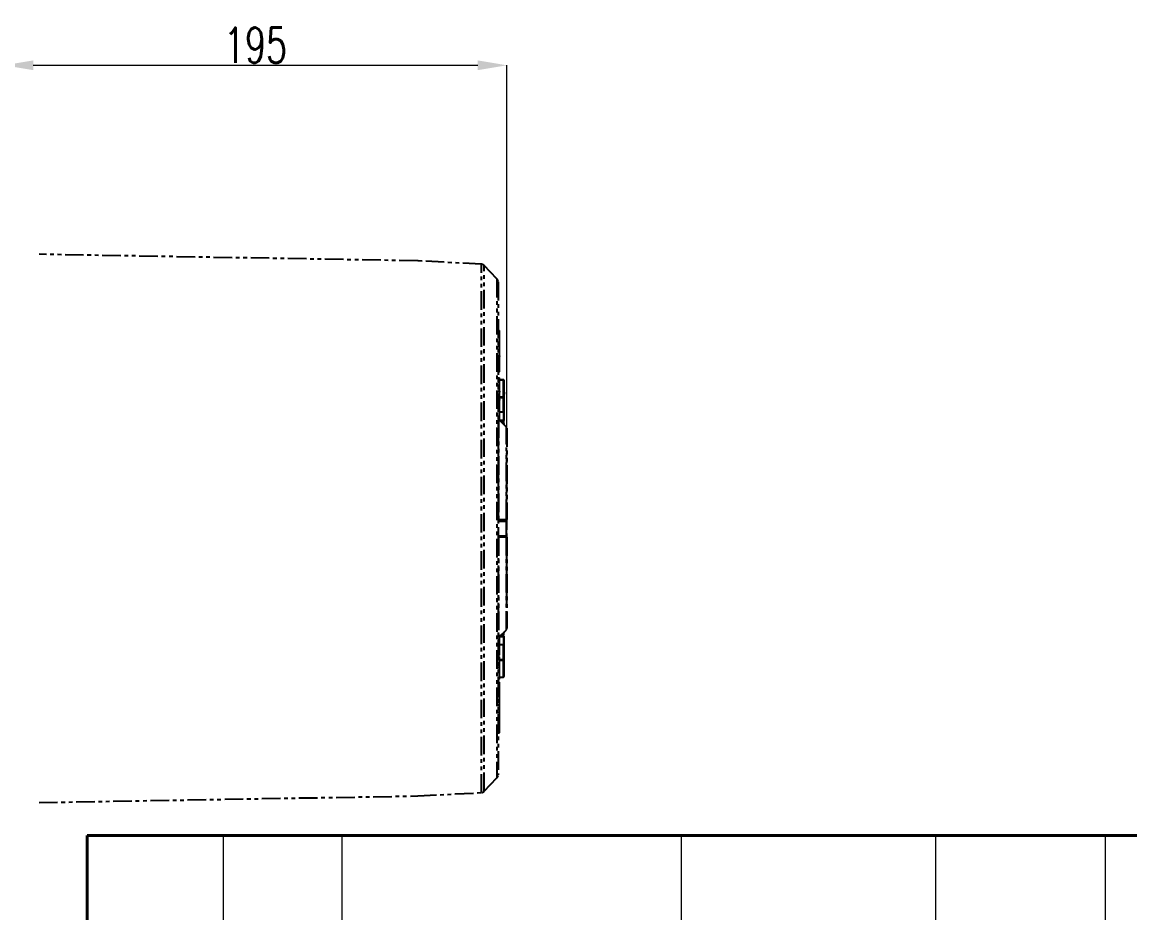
# Model space of a CAD drawing. Header units: millimetres. Extents: x 1953 to 4389, y 564 to 2287.
# Drawn here: x 3293.5 to 3672.3, y 828 to 1132.6 of the extents above; entities that cross this region are included whole.
import ezdxf

# ---------------------------------------------------------------- set-up
doc = ezdxf.new("R2010")
doc.units = ezdxf.units.MM
doc.linetypes.add('PHANTOM', pattern=[12.7, 6.35, -1.27, 1.27, -1.27, 1.27, -1.27])
for name, color, linetype, lineweight in [('AM_5', 3, 'Continuous', 25), ('AM_BOR', 7, 'Continuous', 50), ('粗实线', 7, 'Continuous', 40), ('细实线', 3, 'Continuous', 13)]:
    doc.layers.add(name, color=color, linetype=linetype, lineweight=lineweight)
doc.styles.add('SLDTEXTSTYLE1', font='txt.shx', dxfattribs={"width": 0.7, "bigfont": 'gbcbig.shx'})
doc.dimstyles.new('SLDDIMSTYLE12$0', dxfattribs={"dimtxt": 12, "dimasz": 10, "dimexe": 0, "dimexo": 0.0625, "dimgap": 0.875, "dimtad": 1, "dimdec": 1, "dimlfac": 1.8, "dimrnd": 1e-09, "dimzin": 12, "dimdsep": 46, "dimtxsty": 'SLDTEXTSTYLE1', "dimcen": 0.09, "dimdle": 8.16, "dimclrd": 3, "dimclre": 3, "dimadec": 0, "dimazin": 3, "dimtfac": 1, "dimtdec": 1, "dimtofl": 0, "dimtmove": 0, "dimatfit": 3, "dimfxl": 0, "dimfrac": 2, "dimtolj": 1, "dimlwd": 5, "dimlwe": 5, "dimarcsym": 0})

# ---------------------------------------------------------------- blocks, each defined once
blk = doc.blocks.new('*D55')
at = {"layer": 'AM_5', "color": 3, "lineweight": 5, "transparency": 16777216}
blk.add_line((3287.3, 1071), (3287.3, 1117.87), dxfattribs=at)
at = {"layer": 'AM_5', "color": 3, "linetype": 'Continuous', "lineweight": 5, "transparency": 16777216}
for p, q in [((3297.3, 1117.87), (3449.3, 1117.87)), ((3459.3, 993.85), (3459.3, 1117.87))]:
    blk.add_line(p, q, dxfattribs=at)
at = {"layer": 'AM_5', "color": 3, "transparency": 16777216}
for points in [[(3297.3, 1119.54), (3297.3, 1116.21), (3287.3, 1117.87)], [(3449.3, 1119.54), (3449.3, 1116.21), (3459.3, 1117.87)]]:
    blk.add_solid(points, dxfattribs=at)
at = {"layer": 'Defpoints', "color": 0, "transparency": 16777216}
for p in [(3459.3, 1117.87), (3287.3, 1070.94), (3459.3, 993.79)]:
    blk.add_point(p, dxfattribs=at)
at = {"layer": 'AM_5', "color": 0, "transparency": 16777216, "insert": (3373.3, 1124.75), "char_height": 12, "attachment_point": 5, "style": 'SLDTEXTSTYLE1'}
blk.add_mtext('\\A1;195', dxfattribs=at)
blk = doc.blocks.new('rA3')
at = {"layer": '粗实线'}
for p, q in [((568.384, 174.26), (568.384, 129.26)), ((748.384, 174.26), (568.384, 174.26))]:
    blk.add_line(p, q, dxfattribs=at)
at = {"layer": '细实线'}
for p, q in [((576.384, 174.26), (576.384, 149.26)), ((583.384, 174.26), (583.384, 149.26)), ((603.384, 174.26), (603.384, 149.26)), ((618.384, 174.26), (618.384, 149.26)), ((628.384, 174.26), (628.384, 129.26))]:
    blk.add_line(p, q, dxfattribs=at)

msp = doc.modelspace()

# ---------------------------------------------------------------- linework, layer by layer
at = {"color": 7, "linetype": 'PHANTOM', "lineweight": 25}
for p, q in [((3428.827, 1050.973), (3299.301, 1053.234)), ((3450.555, 1049.835), (3428.827, 1050.973)), ((3455.889, 1044.813), (3451.565, 1049.369)), ((3456.301, 1027.184), (3456.801, 1027.184)), ((3456.301, 1026.673), (3456.801, 1026.673)), ((3456.801, 1026.673), (3456.801, 1027.184)), ((3456.801, 1025.844), (3456.801, 1026.673)), ((3456.301, 1025.844), (3456.801, 1025.844)), ((3456.301, 1025.78), (3456.801, 1025.78)), ((3456.301, 1024.886), (3456.801, 1024.886)), ((3456.301, 1022.972), (3456.801, 1022.972)), ((3456.801, 1024.886), (3456.801, 1025.78)), ((3456.801, 1021.95), (3456.801, 1022.972)), ((3456.301, 1021.95), (3456.801, 1021.95)), ((3456.301, 1021.823), (3456.801, 1021.823)), ((3456.801, 1022.078), (3456.801, 1022.073)), ((3456.801, 1021.823), (3456.801, 1021.95)), ((3456.801, 1018.504), (3456.801, 1021.823)), ((3456.301, 1018.504), (3456.801, 1018.504)), ((3456.301, 1017.483), (3456.801, 1017.483)), ((3456.301, 1017.355), (3456.801, 1017.355)), ((3456.801, 1017.483), (3456.801, 1018.504)), ((3456.801, 1017.355), (3456.801, 1017.483)), ((3456.801, 1014.866), (3456.801, 1017.355)), ((3456.301, 1014.866), (3456.801, 1014.866)), ((3456.301, 1013.845), (3456.801, 1013.845)), ((3456.301, 1013.079), (3456.801, 1013.079)), ((3456.801, 1013.845), (3456.801, 1014.866)), ((3456.801, 1013.079), (3456.801, 1013.845)), ((3456.301, 1010.973), (3456.801, 1010.973)), ((3456.301, 1010.079), (3456.801, 1010.079)), ((3456.301, 1009.568), (3456.801, 1009.568)), ((3456.301, 1008.483), (3456.801, 1008.483)), ((3456.301, 1008.292), (3456.801, 1008.292)), ((3456.301, 1008.228), (3456.801, 1008.228)), ((3456.801, 1010.079), (3456.801, 1010.973)), ((3458.1, 1010.344), (3456.801, 1010.344)), ((3456.801, 1010.309), (3458.1, 1010.309)), ((3456.801, 1008.483), (3456.801, 1009.568)), ((3456.801, 1008.292), (3456.801, 1008.483)), ((3456.801, 1006.377), (3456.801, 1008.228)), ((3456.301, 1006.377), (3456.801, 1006.377)), ((3456.301, 1005.42), (3456.801, 1005.42)), ((3456.301, 1005.228), (3456.801, 1005.228)), ((3456.801, 1005.42), (3456.801, 1006.377)), ((3456.801, 1005.228), (3456.801, 1005.42)), ((3456.801, 1003.633), (3456.801, 1005.228)), ((3456.801, 1004.528), (3458.1, 1004.528)), ((3456.801, 1004.275), (3458.1, 1004.275)), ((3458.1, 999.342), (3458.1, 1004.275)), ((3458.3, 1006.119), (3458.3, 1005.354)), ((3458.3, 999.484), (3458.3, 1004.416)), ((3456.301, 1003.633), (3456.801, 1003.633)), ((3456.301, 1002.675), (3456.801, 1002.675)), ((3456.801, 1002.484), (3456.301, 1002.484)), ((3456.301, 1002.356), (3456.801, 1002.356)), ((3456.301, 1002.229), (3456.801, 1002.229)), ((3456.301, 1001.654), (3456.801, 1001.654)), ((3456.801, 1002.675), (3456.801, 1003.633)), ((3456.801, 1002.484), (3456.801, 1002.675)), ((3456.801, 1002.356), (3456.801, 1002.484)), ((3456.801, 1002.292), (3456.801, 1002.356)), ((3456.801, 1002.229), (3456.801, 1002.292)), ((3456.801, 1001.654), (3456.801, 1002.229)), ((3456.301, 997.059), (3456.801, 997.059)), ((3459.154, 994.14), (3456.447, 996.847)), ((3456.555, 996.74), (3456.801, 996.74)), ((3456.801, 999.342), (3458.1, 999.342)), ((3456.801, 996.74), (3456.801, 997.059)), ((3458.1, 996.418), (3456.877, 996.418)), ((3457.13, 996.164), (3458.1, 996.164)), ((3457.134, 996.161), (3458.1, 996.161)), ((3457.497, 995.797), (3457.497, 996.161)), ((3457.5, 995.794), (3457.5, 996.161)), ((3458.1, 996.161), (3458.1, 996.164)), ((3459.261, 988.126), (3459.237, 988.053)), ((3459.255, 988.094), (3459.273, 988.157)), ((3459.277, 988.169), (3459.284, 988.193)), ((3456.447, 962.522), (3459.154, 962.525)), ((3459.154, 962.525), (3459.154, 963.008)), ((3456.801, 961.994), (3458.801, 961.994)), ((3459.154, 956.463), (3456.447, 956.465)), ((3456.68, 956.964), (3456.801, 956.994)), ((3456.801, 956.994), (3458.801, 956.994)), ((3459.154, 955.532), (3459.154, 956.463)), ((3459.284, 933.645), (3459.294, 933.647)), ((3459.237, 930.934), (3459.261, 930.862)), ((3459.273, 930.831), (3459.255, 930.894)), ((3459.301, 930.649), (3459.276, 930.824)), ((3459.284, 930.795), (3459.277, 930.819)), ((3456.447, 922.14), (3459.154, 924.847)), ((3456.301, 921.569), (3456.801, 921.569)), ((3456.801, 921.569), (3456.801, 922.494)), ((3456.801, 920.424), (3456.801, 921.569)), ((3456.876, 922.569), (3458.1, 922.569)), ((3458.1, 922.823), (3457.13, 922.823)), ((3458.1, 922.826), (3457.133, 922.826)), ((3457.497, 922.826), (3457.497, 923.19)), ((3457.5, 922.826), (3457.5, 923.193)), ((3458.1, 922.823), (3458.1, 922.826)), ((3458.185, 922.686), (3458.403, 924.096)), ((3456.301, 920.424), (3456.801, 920.424)), ((3456.801, 917.406), (3456.301, 917.406)), ((3456.801, 917.406), (3456.801, 920.424)), ((3458.1, 919.645), (3456.801, 919.645)), ((3458.1, 914.712), (3458.1, 919.645)), ((3458.3, 914.57), (3458.3, 919.503)), ((3456.301, 916.118), (3456.801, 916.118)), ((3456.301, 915.592), (3456.801, 915.592)), ((3456.301, 914.746), (3456.801, 914.746)), ((3456.801, 914.746), (3456.801, 915.592)), ((3456.801, 912.07), (3456.801, 914.746)), ((3456.801, 914.712), (3458.1, 914.712)), ((3456.801, 914.459), (3458.1, 914.459)), ((3458.3, 911.432), (3458.3, 914.57)), ((3456.301, 912.07), (3456.801, 912.07)), ((3458.3, 908.843), (3458.3, 911.432)), ((3456.301, 907.886), (3456.801, 907.886)), ((3456.301, 906.925), (3456.801, 906.925)), ((3456.301, 905.783), (3456.801, 905.783)), ((3456.801, 908.677), (3458.1, 908.677)), ((3456.801, 908.643), (3458.1, 908.643)), ((3456.801, 903.321), (3456.801, 905.783)), ((3456.301, 903.321), (3456.801, 903.321)), ((3456.301, 902.177), (3456.801, 902.177)), ((3456.801, 902.177), (3456.801, 903.321)), ((3456.801, 899.158), (3456.801, 902.177)), ((3456.301, 899.158), (3456.801, 899.158)), ((3456.301, 897.88), (3456.801, 897.88)), ((3456.301, 896.635), (3456.801, 896.635)), ((3456.301, 893.227), (3456.801, 893.227)), ((3456.801, 889.614), (3456.801, 893.227)), ((3456.301, 889.614), (3456.801, 889.614)), ((3451.565, 869.618), (3455.889, 874.175)), ((3299.301, 865.753), (3428.827, 868.014)), ((3428.827, 868.014), (3450.555, 869.153))]:
    msp.add_line(p, q, dxfattribs=at)
at = {"color": 7, "linetype": 'PHANTOM', "lineweight": 25, "flags": 128}
for points in [[(3450.555, 869.153), (3450.555, 869.161), (3450.555, 869.414), (3450.555, 870.015), (3450.555, 870.964), (3450.555, 872.256), (3450.555, 873.886), (3450.555, 875.848), (3450.555, 878.135), (3450.555, 880.737), (3450.555, 883.644), (3450.556, 886.846), (3450.556, 890.329), (3450.556, 894.081), (3450.556, 898.086), (3450.556, 902.33), (3450.556, 906.795), (3450.556, 911.464), (3450.556, 916.32), (3450.556, 921.343), (3450.556, 926.514), (3450.556, 931.813), (3450.556, 937.219), (3450.556, 942.712), (3450.556, 948.269), (3450.556, 953.871), (3450.556, 959.494), (3450.556, 965.117), (3450.556, 970.718), (3450.556, 976.276), (3450.556, 981.768), (3450.556, 987.175), (3450.556, 992.474), (3450.556, 997.645), (3450.556, 1002.668), (3450.556, 1007.523), (3450.556, 1012.193), (3450.556, 1016.658), (3450.556, 1020.901), (3450.556, 1024.907), (3450.556, 1028.658), (3450.556, 1032.141), (3450.555, 1035.343), (3450.555, 1038.251), (3450.555, 1040.853), (3450.555, 1043.139), (3450.555, 1045.101), (3450.555, 1046.732), (3450.555, 1048.024), (3450.555, 1048.972), (3450.555, 1049.574), (3450.555, 1049.826), (3450.555, 1049.835)], [(3451.565, 869.618), (3451.565, 869.63), (3451.565, 869.902), (3451.565, 870.536), (3451.565, 871.527), (3451.565, 872.872), (3451.565, 874.566), (3451.565, 876.602), (3451.565, 878.972), (3451.565, 881.666), (3451.565, 884.673), (3451.565, 887.981), (3451.565, 891.577), (3451.565, 895.447), (3451.565, 899.574), (3451.565, 903.943), (3451.565, 908.535), (3451.565, 913.332), (3451.565, 918.315), (3451.565, 923.464), (3451.565, 928.758), (3451.565, 934.176), (3451.565, 939.696), (3451.565, 945.295), (3451.565, 950.952), (3451.565, 956.643), (3451.565, 962.345), (3451.565, 968.036), (3451.565, 973.692), (3451.565, 979.292), (3451.565, 984.811), (3451.565, 990.229), (3451.565, 995.523), (3451.565, 1000.672), (3451.565, 1005.655), (3451.565, 1010.453), (3451.565, 1015.045), (3451.565, 1019.413), (3451.565, 1023.541), (3451.565, 1027.41), (3451.565, 1031.007), (3451.565, 1034.315), (3451.565, 1037.322), (3451.565, 1040.016), (3451.565, 1042.385), (3451.565, 1044.421), (3451.565, 1046.115), (3451.565, 1047.461), (3451.565, 1048.452), (3451.565, 1049.085), (3451.565, 1049.358), (3451.565, 1049.369)], [(3455.889, 1044.813), (3455.889, 1044.805), (3455.889, 1044.552), (3455.889, 1043.94), (3455.889, 1042.973), (3455.889, 1041.654), (3455.889, 1039.99), (3455.889, 1037.987), (3455.889, 1035.653), (3455.889, 1032.999), (3455.889, 1030.035), (3455.889, 1026.775), (3455.889, 1023.231), (3455.889, 1019.419), (3455.889, 1015.354), (3455.889, 1011.055), (3455.889, 1006.538), (3455.889, 1001.823), (3455.889, 996.931), (3455.889, 991.88), (3455.889, 986.693), (3455.889, 981.392), (3455.889, 975.999), (3455.889, 970.536), (3455.889, 965.026), (3455.889, 959.494), (3455.889, 953.961), (3455.889, 948.452), (3455.889, 942.989), (3455.889, 937.595), (3455.889, 932.294), (3455.889, 927.107), (3455.889, 922.057), (3455.889, 917.164), (3455.889, 912.449), (3455.889, 907.933), (3455.889, 903.633), (3455.889, 899.569), (3455.889, 895.757), (3455.889, 892.213), (3455.889, 888.952), (3455.889, 885.989), (3455.889, 883.334), (3455.889, 881.001), (3455.889, 878.997), (3455.889, 877.333), (3455.889, 876.015), (3455.889, 875.048), (3455.889, 874.436), (3455.889, 874.182), (3455.889, 874.175)], [(3458.1, 1010.309), (3458.1, 1010.326), (3458.1, 1010.338), (3458.1, 1010.343), (3458.1, 1010.344)], [(3458.1, 1004.528), (3458.1, 1005.366), (3458.1, 1006.175), (3458.1, 1006.952), (3458.1, 1007.696), (3458.1, 1008.406), (3458.1, 1009.079), (3458.1, 1009.714), (3458.1, 1010.309)], [(3458.1, 1004.528), (3458.139, 1004.526), (3458.177, 1004.52), (3458.212, 1004.509), (3458.242, 1004.495), (3458.267, 1004.478), (3458.285, 1004.459), (3458.297, 1004.438), (3458.3, 1004.416)], [(3458.1, 1004.275), (3458.1, 1004.301), (3458.1, 1004.331), (3458.1, 1004.363), (3458.1, 1004.397), (3458.1, 1004.431), (3458.1, 1004.465), (3458.1, 1004.498), (3458.1, 1004.528)], [(3456.447, 996.847), (3456.447, 996.766), (3456.447, 996.323), (3456.447, 995.5), (3456.447, 994.305), (3456.447, 992.75), (3456.447, 990.852), (3456.447, 988.63), (3456.447, 986.106), (3456.447, 983.308), (3456.447, 980.264), (3456.447, 977.005), (3456.447, 973.565), (3456.447, 969.98), (3456.447, 966.286), (3456.447, 962.522)], [(3458.1, 999.342), (3458.1, 999.044), (3458.1, 998.715), (3458.1, 998.359), (3458.1, 997.984), (3458.1, 997.595), (3458.1, 997.2), (3458.1, 996.805), (3458.1, 996.418)], [(3458.1, 996.223), (3458.1, 996.242), (3458.1, 996.264), (3458.1, 996.288), (3458.1, 996.313), (3458.1, 996.339), (3458.1, 996.365), (3458.1, 996.392), (3458.1, 996.418)], [(3458.1, 996.164), (3458.1, 996.166), (3458.1, 996.169), (3458.1, 996.174), (3458.1, 996.18), (3458.1, 996.189), (3458.1, 996.199), (3458.1, 996.21), (3458.1, 996.223)], [(3458.404, 994.89), (3458.265, 996.03), (3458.237, 996.215)], [(3459.154, 963.008), (3459.154, 965.99), (3459.154, 969.388), (3459.154, 972.686), (3459.154, 975.849), (3459.154, 978.846), (3459.154, 981.645), (3459.154, 984.219), (3459.154, 986.54), (3459.154, 988.586), (3459.154, 990.335), (3459.154, 991.769), (3459.154, 992.875), (3459.154, 993.64), (3459.154, 994.058), (3459.154, 994.14)], [(3459.012, 962.04), (3459.012, 959.494), (3459.012, 956.946)], [(3456.447, 956.465), (3456.447, 952.701), (3456.447, 949.008), (3456.447, 945.423), (3456.447, 941.983), (3456.447, 938.724), (3456.447, 935.68), (3456.447, 932.881), (3456.447, 930.358), (3456.447, 928.136), (3456.447, 926.237), (3456.447, 924.682), (3456.447, 923.487), (3456.447, 922.664), (3456.447, 922.222), (3456.447, 922.14)], [(3459.154, 924.847), (3459.154, 924.93), (3459.154, 925.347), (3459.154, 926.112), (3459.154, 927.218), (3459.154, 928.653), (3459.154, 930.402), (3459.154, 932.448), (3459.154, 934.769), (3459.154, 937.342), (3459.154, 940.142), (3459.154, 943.138), (3459.154, 946.302), (3459.154, 949.599), (3459.154, 952.998), (3459.154, 955.532)], [(3458.1, 922.764), (3458.1, 922.777), (3458.1, 922.788), (3458.1, 922.798), (3458.1, 922.806), (3458.1, 922.813), (3458.1, 922.818), (3458.1, 922.821), (3458.1, 922.823)], [(3458.1, 922.569), (3458.1, 922.595), (3458.1, 922.621), (3458.1, 922.648), (3458.1, 922.674), (3458.1, 922.699), (3458.1, 922.722), (3458.1, 922.744), (3458.1, 922.764)], [(3458.1, 922.569), (3458.1, 922.182), (3458.1, 921.787), (3458.1, 921.391), (3458.1, 921.003), (3458.1, 920.627), (3458.1, 920.272), (3458.1, 919.942), (3458.1, 919.645)], [(3458.1, 914.459), (3458.1, 914.489), (3458.1, 914.521), (3458.1, 914.555), (3458.1, 914.59), (3458.1, 914.623), (3458.1, 914.656), (3458.1, 914.686), (3458.1, 914.712)], [(3458.1, 914.459), (3458.139, 914.461), (3458.177, 914.467), (3458.212, 914.477), (3458.242, 914.491), (3458.267, 914.508), (3458.285, 914.528), (3458.297, 914.549), (3458.3, 914.57)], [(3458.1, 908.677), (3458.1, 909.273), (3458.1, 909.908), (3458.1, 910.581), (3458.1, 911.291), (3458.1, 912.035), (3458.1, 912.812), (3458.1, 913.621), (3458.1, 914.459)], [(3458.1, 908.702), (3458.1, 908.679), (3458.1, 908.662), (3458.1, 908.65), (3458.1, 908.644), (3458.1, 908.643)], [(3458.1, 908.643), (3458.1, 908.644), (3458.1, 908.649), (3458.1, 908.66), (3458.1, 908.677)]]:
    msp.add_lwpolyline(points, dxfattribs=at)
at = {"color": 7, "linetype": 'PHANTOM', "lineweight": 25}
for centre, radius, start, end in [((3458.116, 1010.125), 0.185, 5.85572, 94.84996), ((3458.125, 1004.451), 0.179, 261.95044, 348.57855), ((3458.125, 999.519), 0.179, 261.95044, 348.57855), ((3458.147, 996.191), 0.232, 48.45882, 101.56135), ((3458.1, 996.364), 0.2, 269.98753, 359.98753), ((3458.1, 996.361), 0.2, 270, 360), ((3458.801, 962.494), 0.5, 270, 360), ((3459.173, 962.249), 0.277, 62.37638, 93.77215), ((3456.801, 961.494), 0.5, 89.99997, 180), ((3456.801, 957.494), 0.5, 180, 270.00004), ((3458.801, 956.494), 0.5, 360, 90), ((3459.173, 956.739), 0.277, 266.22785, 297.62362), ((3458.1, 922.626), 0.2, 360, 90), ((3458.1, 922.623), 0.2, 0.01246, 90.01247), ((3458.147, 922.796), 0.232, 258.43864, 311.54119), ((3458.125, 919.468), 0.179, 11.42145, 98.04956), ((3458.125, 914.535), 0.179, 11.42145, 98.04956), ((3458.116, 908.862), 0.185, 265.15004, 354.14429)]:
    msp.add_arc(centre, radius, start, end, dxfattribs=at)
for points, knots in [([(3451.571, 1049.34), (3451.533, 1049.387), (3451.391, 1049.561), (3451.044, 1049.76), (3450.724, 1049.802), (3450.568, 1049.823)], [0, 0, 0, 0, 0.1560443, 0.589322, 1, 1, 1, 1]), ([(3456.272, 1044.058), (3456.238, 1044.198), (3456.176, 1044.451), (3456.008, 1044.65), (3455.934, 1044.738)], [0, 0, 0, 0, 0.5529909, 1, 1, 1, 1]), ([(3456.301, 1043.773), (3456.301, 1043.716), (3456.301, 1043.6), (3456.301, 1042.243), (3456.301, 1040.032), (3456.301, 1036.909), (3456.301, 1032.93), (3456.301, 1028.134), (3456.301, 1022.576), (3456.301, 1016.317), (3456.301, 1009.427), (3456.301, 1001.982), (3456.301, 994.065), (3456.301, 985.764), (3456.301, 977.171), (3456.301, 968.382), (3456.301, 962.456), (3456.301, 959.494)], [0, 0, 0, 0, 0.0663505, 0.1330398, 0.199729, 0.2664183, 0.3331075, 0.3997968, 0.466486, 0.5331753, 0.5998645, 0.6665538, 0.733243, 0.7999323, 0.8666215, 0.9333108, 1, 1, 1, 1]), ([(3456.801, 1022.972), (3456.801, 1023.233), (3456.801, 1023.69), (3456.801, 1024.241), (3456.801, 1024.559), (3456.801, 1024.7), (3456.801, 1024.771), (3456.801, 1024.831), (3456.801, 1024.868), (3456.801, 1024.886)], [0, 0, 0, 0, 0.4018451, 0.700925, 0.8501447, 0.9000038, 0.92545, 0.9625731, 1, 1, 1, 1]), ([(3456.801, 1018.376), (3456.801, 1018.832), (3456.801, 1019.669), (3456.801, 1020.491), (3456.801, 1020.865)], [0, 0, 0, 0, 0.5444227, 1, 1, 1, 1]), ([(3456.801, 1018.504), (3456.801, 1018.486), (3456.801, 1018.45), (3456.801, 1018.392), (3456.801, 1018.334), (3456.801, 1018.306), (3456.801, 1018.308), (3456.801, 1018.308)], [0, 0, 0, 0, 0.1133857, 0.2261004, 0.4521085, 0.9035522, 1, 1, 1, 1]), ([(3456.801, 1009.568), (3456.801, 1009.584), (3456.801, 1009.672), (3456.801, 1009.758), (3456.801, 1009.83)], [0, 0, 0, 0, 0.1741084, 1, 1, 1, 1]), ([(3458.285, 1010.197), (3458.283, 1010.208), (3458.28, 1010.229), (3458.265, 1010.258), (3458.244, 1010.284), (3458.219, 1010.306), (3458.191, 1010.323), (3458.16, 1010.335), (3458.13, 1010.342), (3458.11, 1010.343), (3458.1, 1010.344)], [0, 0, 0, 0, 0.1371732, 0.2714331, 0.4024836, 0.5300389, 0.6538238, 0.7735757, 0.8890458, 1, 1, 1, 1]), ([(3456.801, 1006.377), (3456.801, 1006.352), (3456.801, 1006.315), (3456.801, 1006.264), (3456.801, 1006.219), (3456.801, 1006.169), (3456.801, 1006.092), (3456.801, 1006.039), (3456.801, 1006.05), (3456.801, 1006.058)], [0, 0, 0, 0, 0.0628935, 0.0931861, 0.1255191, 0.1834586, 0.2508615, 0.5002621, 1, 1, 1, 1]), ([(3456.801, 1003.633), (3456.801, 1003.617), (3456.801, 1003.591), (3456.801, 1003.552), (3456.801, 1003.519), (3456.801, 1003.463), (3456.801, 1003.403), (3456.801, 1003.369), (3456.801, 1003.374), (3456.801, 1003.377)], [0, 0, 0, 0, 0.0518131, 0.0882956, 0.1299462, 0.1775457, 0.3534829, 0.7059159, 1, 1, 1, 1]), ([(3456.801, 997.059), (3456.801, 997.578), (3456.801, 998.606), (3456.801, 1000.151), (3456.801, 1001.149), (3456.801, 1001.654)], [0, 0, 0, 0, 0.3347977, 0.6633059, 1, 1, 1, 1]), ([(3458.3, 996.364), (3458.3, 996.636), (3458.3, 997.191), (3458.3, 998.043), (3458.3, 998.845), (3458.3, 999.273), (3458.3, 999.484)], [0, 0, 0, 0, 0.245589, 0.5, 0.754411, 1, 1, 1, 1]), ([(3459.301, 993.787), (3459.301, 993.742), (3459.301, 993.652), (3459.301, 992.909), (3459.301, 991.474), (3459.301, 988.927), (3459.301, 985.384), (3459.301, 981.658), (3459.301, 978.119), (3459.301, 974.347), (3459.301, 970.435), (3459.301, 966.484), (3459.301, 963.812), (3459.301, 962.494)], [0, 0, 0, 0, 0.0782769, 0.15871, 0.2411685, 0.3693291, 0.4998887, 0.586965, 0.6733385, 0.7588314, 0.8412717, 0.9217141, 1, 1, 1, 1]), ([(3459.301, 988.339), (3459.301, 988.471), (3459.301, 988.735), (3459.301, 989.097), (3459.301, 989.433), (3459.301, 989.74), (3459.301, 990.019), (3459.301, 990.269), (3459.301, 990.42), (3459.301, 990.523), (3459.301, 990.639), (3459.301, 990.793), (3459.301, 990.934), (3459.301, 991.14), (3459.301, 991.179), (3459.301, 991.211)], [0, 0, 0, 0, 0.0714438, 0.1428837, 0.2143199, 0.285763, 0.3572067, 0.4286378, 0.5000556, 0.5040645, 0.5360484, 0.6252562, 0.6932376, 0.7500931, 1, 1, 1, 1]), ([(3459.231, 988.05), (3459.248, 988.087), (3459.29, 988.179), (3459.297, 988.279), (3459.301, 988.339)], [0, 0, 0, 0, 0.4097539, 1, 1, 1, 1]), ([(3459.301, 988.339), (3459.301, 988.291), (3459.301, 988.24), (3459.284, 988.193), (3459.283, 988.19)], [0, 0, 0, 0, 0.946273, 1, 1, 1, 1]), ([(3456.801, 961.994), (3456.76, 961.999), (3456.681, 962.01), (3456.585, 962.087), (3456.518, 962.187), (3456.478, 962.279), (3456.455, 962.375), (3456.446, 962.459), (3456.447, 962.501), (3456.447, 962.522)], [0, 0, 0, 0, 0.2865456, 0.5610687, 0.6891901, 0.8054766, 0.906505, 0.9531764, 1, 1, 1, 1]), ([(3458.801, 961.994), (3458.847, 962.001), (3458.92, 962.012), (3459.005, 962.081), (3459.063, 962.152), (3459.107, 962.235), (3459.149, 962.359), (3459.152, 962.459), (3459.154, 962.525)], [0, 0, 0, 0, 0.238585, 0.3787456, 0.4999975, 0.6362115, 0.761415, 1, 1, 1, 1]), ([(3456.301, 959.494), (3456.301, 956.531), (3456.301, 950.606), (3456.301, 941.816), (3456.301, 933.223), (3456.301, 924.922), (3456.301, 917.005), (3456.301, 909.56), (3456.301, 902.67), (3456.301, 896.411), (3456.301, 890.853), (3456.301, 886.057), (3456.301, 882.079), (3456.301, 878.955), (3456.301, 876.744), (3456.301, 875.387), (3456.301, 875.271), (3456.301, 875.214)], [0, 0, 0, 0, 0.066684, 0.133368, 0.200052, 0.266736, 0.33342, 0.400104, 0.466788, 0.533472, 0.600156, 0.66684, 0.7335241, 0.8002081, 0.8668921, 0.9335761, 1, 1, 1, 1]), ([(3456.43, 962.081), (3456.452, 962.066), (3456.511, 962.026), (3456.615, 962.025), (3456.679, 962.024)], [0, 0, 0, 0, 0.3808157, 1, 1, 1, 1]), ([(3456.68, 956.964), (3456.615, 956.963), (3456.511, 956.961), (3456.452, 956.922), (3456.43, 956.907)], [0, 0, 0, 0, 0.6187385, 1, 1, 1, 1]), ([(3456.447, 956.465), (3456.447, 956.486), (3456.446, 956.529), (3456.455, 956.613), (3456.478, 956.709), (3456.518, 956.8), (3456.585, 956.902), (3456.641, 956.939), (3456.68, 956.964)], [0, 0, 0, 0, 0.06574553, 0.13122986, 0.27289447, 0.43590199, 0.61544419, 1, 1, 1, 1]), ([(3459.154, 956.463), (3459.152, 956.528), (3459.149, 956.628), (3459.107, 956.752), (3459.063, 956.836), (3459.005, 956.907), (3458.92, 956.975), (3458.847, 956.987), (3458.801, 956.994)], [0, 0, 0, 0, 0.2385849, 0.3638389, 0.5000025, 0.6213043, 0.7614151, 1, 1, 1, 1]), ([(3459.301, 956.494), (3459.301, 955.132), (3459.301, 952.409), (3459.301, 948.437), (3459.301, 944.621), (3459.301, 941.019), (3459.301, 937.683), (3459.301, 934.66), (3459.301, 931.995), (3459.301, 929.724), (3459.301, 927.883), (3459.301, 926.487), (3459.301, 925.599), (3459.301, 925.186), (3459.301, 925.243), (3459.301, 925.258)], [0, 0, 0, 0, 0.0808771, 0.1617542, 0.24263131, 0.32350841, 0.40438551, 0.48526261, 0.56613971, 0.64701681, 0.72789392, 0.80877102, 0.88964812, 0.97052522, 1, 1, 1, 1]), ([(3459.278, 930.813), (3459.281, 930.805), (3459.3, 930.753), (3459.3, 930.697), (3459.301, 930.649)], [0, 0, 0, 0, 0.1486571, 1, 1, 1, 1]), ([(3459.301, 927.83), (3459.301, 927.825), (3459.301, 927.81), (3459.301, 928.295), (3459.301, 929.194), (3459.301, 930.164), (3459.301, 930.649)], [0, 0, 0, 0, 0.1673104, 0.4448736, 0.7224368, 1, 1, 1, 1]), ([(3458.3, 919.503), (3458.3, 919.714), (3458.3, 920.142), (3458.3, 920.943), (3458.3, 921.796), (3458.3, 922.35), (3458.3, 922.623)], [0, 0, 0, 0, 0.245589, 0.5, 0.754411, 1, 1, 1, 1]), ([(3456.801, 916.118), (3456.801, 916.205), (3456.801, 916.379), (3456.801, 916.682), (3456.801, 917.078), (3456.801, 917.275), (3456.801, 917.406)], [0, 0, 0, 0, 0.1250401, 0.2502359, 0.4998742, 1, 1, 1, 1]), ([(3456.801, 907.886), (3456.801, 907.92), (3456.801, 907.99), (3456.801, 908.62), (3456.801, 909.452), (3456.801, 910.242), (3456.801, 911.135), (3456.801, 911.758), (3456.801, 912.07)], [0, 0, 0, 0, 0.25015941, 0.49958066, 0.62466902, 0.74973011, 0.87480959, 1, 1, 1, 1]), ([(3456.801, 905.783), (3456.801, 905.878), (3456.801, 905.997), (3456.801, 906.273), (3456.801, 906.517), (3456.801, 906.761), (3456.801, 906.925)], [0, 0, 0, 0, 0.5004596, 0.6283614, 0.7507034, 1, 1, 1, 1]), ([(3456.801, 897.88), (3456.801, 897.966), (3456.801, 898.138), (3456.801, 898.439), (3456.801, 898.831), (3456.801, 899.027), (3456.801, 899.158)], [0, 0, 0, 0, 0.125077, 0.2502224, 0.4998872, 1, 1, 1, 1]), ([(3456.801, 896.464), (3456.801, 896.624), (3456.801, 896.865), (3456.801, 897.369), (3456.801, 897.71), (3456.801, 897.88)], [0, 0, 0, 0, 0.5005372, 0.7503463, 1, 1, 1, 1]), ([(3456.801, 893.227), (3456.801, 893.63), (3456.801, 894.436), (3456.801, 895.427), (3456.801, 896.079), (3456.801, 896.428), (3456.801, 896.573), (3456.801, 896.629), (3456.801, 896.633), (3456.801, 896.635)], [0, 0, 0, 0, 0.2503213, 0.4998014, 0.6247836, 0.7496745, 0.8746984, 0.9373467, 1, 1, 1, 1]), ([(3455.985, 874.303), (3456.02, 874.345), (3456.114, 874.458), (3456.202, 874.664), (3456.257, 874.827), (3456.269, 874.904), (3456.27, 874.907)], [0, 0, 0, 0, 0.2393477, 0.6547521, 0.9846919, 1, 1, 1, 1]), ([(3450.559, 869.178), (3450.641, 869.176), (3450.885, 869.173), (3451.233, 869.342), (3451.499, 869.528), (3451.592, 869.655), (3451.607, 869.675)], [0, 0, 0, 0, 0.2019411, 0.6071505, 0.9370498, 1, 1, 1, 1])]:
    msp.add_open_spline(points, degree=3, knots=knots, dxfattribs=at)
for points in [[(3458.3, 1004.416), (3458.3, 1005.508), (3458.3, 1007.692), (3458.3, 1009.326), (3458.3, 1010.144)], [(3459.301, 933.649), (3459.301, 934.414), (3459.301, 935.944), (3459.301, 938.67), (3459.301, 941.665), (3459.301, 944.919), (3459.301, 948.378), (3459.301, 951.995), (3459.301, 955.718), (3459.301, 959.494), (3459.301, 963.27), (3459.301, 966.993), (3459.301, 970.609), (3459.301, 974.068), (3459.301, 977.323), (3459.301, 980.318), (3459.301, 983.044), (3459.301, 984.574), (3459.301, 985.339)]]:
    msp.add_open_spline(points, degree=3, dxfattribs=at)

# ---------------------------------------------------------------- block references
at = {"layer": 'AM_BOR', "xscale": 5.80078125, "yscale": 5.80078125, "zscale": 5.80078125}
msp.add_blockref('rA3', (18.744, -156.312), dxfattribs=at)

# ---------------------------------------------------------------- dimensions: what is measured, and where the dimension line sits
at = {"layer": 'AM_5'}
dim = msp.add_linear_dim(base=(3459.301, 1117.874), p1=(3287.301, 1070.939), p2=(3459.301, 993.787), text='195', dimstyle='SLDDIMSTYLE12$0', override={"dimlfac": 1}, dxfattribs=at)
dim.commit()
dim.dimension.update_dxf_attribs({"geometry": '*D55', "text_midpoint": (3373.301, 1117.874), "dimtype": 160})

doc.saveas('drawing.dxf')
